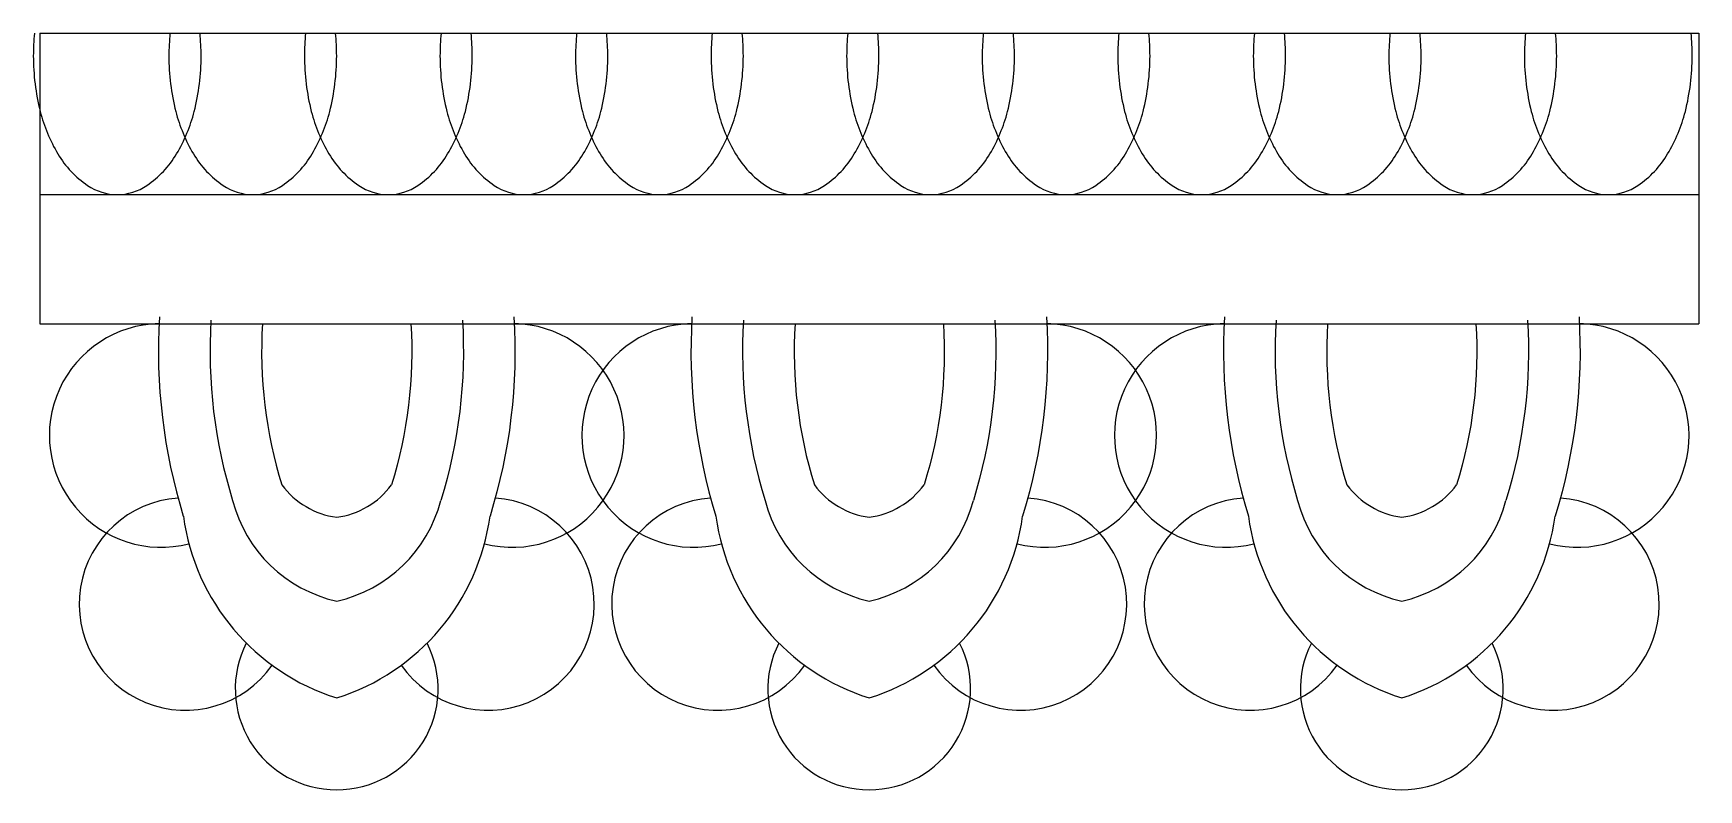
# Model space of a CAD drawing. Header units: metres. Extents: x 357 to 918, y 942 to 1197.
import ezdxf

# ---------------------------------------------------------------- set-up
doc = ezdxf.new("R2010")
doc.units = ezdxf.units.M
for name, color, linetype in [('3', 3, 'Continuous'), ('4', 4, 'Continuous'), ('7', 7, 'Continuous')]:
    doc.layers.add(name, color=color, linetype=linetype)

msp = doc.modelspace()

# ---------------------------------------------------------------- linework, layer by layer
at = {"layer": '3'}
for points in [[(357.18, 1197.05, 0.02), (356.8, 1189.45, 0.06), (359.11, 1170.73, 0.07), (365.08, 1156.4, 0.11), (375.11, 1145.79, 0.15), (385.08, 1142.71, 0.15)], [(385.08, 1142.71, 0.15), (395.06, 1145.79, 0.11), (405.08, 1156.4, 0.07), (411.05, 1170.73, 0.06), (413.36, 1189.45, 0.02), (412.98, 1197.05, 0.07)], [(402.86, 1197.05, 0.02), (402.48, 1189.45, 0.06), (404.79, 1170.73, 0.07), (410.77, 1156.4, 0.11), (420.79, 1145.79, 0.15), (430.76, 1142.71, 0.15)], [(430.76, 1142.71, 0.15), (440.74, 1145.79, 0.11), (450.76, 1156.4, 0.07), (456.73, 1170.73, 0.06), (459.04, 1189.45, 0.02), (458.67, 1197.05, 0.07)], [(448.54, 1197.05, 0.02), (448.17, 1189.45, 0.06), (450.48, 1170.73, 0.07), (456.45, 1156.4, 0.11), (466.47, 1145.79, 0.15), (476.45, 1142.71, 0.15)], [(476.45, 1142.71, 0.15), (486.42, 1145.79, 0.11), (496.44, 1156.4, 0.07), (502.42, 1170.73, 0.06), (504.73, 1189.45, 0.02), (504.35, 1197.05, 0.07)], [(494.23, 1197.05, 0.02), (493.85, 1189.45, 0.06), (496.16, 1170.73, 0.07), (502.13, 1156.4, 0.11), (512.16, 1145.79, 0.15), (522.13, 1142.71, 0.15)], [(522.13, 1142.71, 0.15), (532.1, 1145.79, 0.11), (542.13, 1156.4, 0.07), (548.1, 1170.73, 0.06), (550.41, 1189.45, 0.02), (550.03, 1197.05, 0.07)], [(539.91, 1197.05, 0.02), (539.53, 1189.45, 0.06), (541.84, 1170.73, 0.07), (547.82, 1156.4, 0.11), (557.84, 1145.79, 0.15), (567.81, 1142.71, 0.15)], [(567.81, 1142.71, 0.15), (577.79, 1145.79, 0.11), (587.81, 1156.4, 0.07), (593.78, 1170.73, 0.06), (596.09, 1189.45, 0.02), (595.72, 1197.05, 0.07)], [(585.59, 1197.05, 0.02), (585.22, 1189.45, 0.06), (587.53, 1170.73, 0.07), (593.5, 1156.4, 0.11), (603.52, 1145.79, 0.15), (613.5, 1142.71, 0.15)], [(613.5, 1142.71, 0.15), (623.47, 1145.79, 0.11), (633.49, 1156.4, 0.07), (639.47, 1170.73, 0.06), (641.78, 1189.45, 0.02), (641.4, 1197.05, 0.07)], [(631.28, 1197.05, 0.02), (630.9, 1189.45, 0.06), (633.21, 1170.73, 0.07), (639.18, 1156.4, 0.11), (649.21, 1145.79, 0.15), (659.18, 1142.71, 0.15)], [(659.18, 1142.71, 0.15), (669.15, 1145.79, 0.11), (679.18, 1156.4, 0.07), (685.15, 1170.73, 0.06), (687.46, 1189.45, 0.02), (687.08, 1197.05, 0.07)], [(676.96, 1197.05, 0.02), (676.58, 1189.45, 0.06), (678.89, 1170.73, 0.07), (684.87, 1156.4, 0.11), (694.89, 1145.79, 0.15), (704.86, 1142.71, 0.15)], [(704.86, 1142.71, 0.15), (714.84, 1145.79, 0.11), (724.86, 1156.4, 0.07), (730.83, 1170.73, 0.06), (733.14, 1189.45, 0.02), (732.77, 1197.05, 0.07)], [(722.64, 1197.05, 0.02), (722.27, 1189.45, 0.06), (724.57, 1170.73, 0.07), (730.55, 1156.4, 0.11), (740.57, 1145.79, 0.15), (750.55, 1142.71, 0.15)], [(750.55, 1142.71, 0.15), (760.52, 1145.79, 0.11), (770.54, 1156.4, 0.07), (776.52, 1170.73, 0.06), (778.83, 1189.45, 0.02), (778.45, 1197.05, 0.07)], [(768.33, 1197.05, 0.02), (767.95, 1189.45, 0.06), (770.26, 1170.73, 0.07), (776.23, 1156.4, 0.11), (786.25, 1145.79, 0.15), (796.23, 1142.71, 0.15)], [(796.23, 1142.71, 0.15), (806.2, 1145.79, 0.11), (816.23, 1156.4, 0.07), (822.2, 1170.73, 0.06), (824.51, 1189.45, 0.02), (824.13, 1197.05, 0.07)], [(814.01, 1197.05, 0.02), (813.63, 1189.45, 0.06), (815.94, 1170.73, 0.07), (821.91, 1156.4, 0.11), (831.94, 1145.79, 0.15), (841.91, 1142.71, 0.15)], [(841.91, 1142.71, 0.15), (851.89, 1145.79, 0.11), (861.91, 1156.4, 0.07), (867.88, 1170.73, 0.06), (870.19, 1189.45, 0.02), (869.81, 1197.05, 0.07)], [(859.69, 1197.05, 0.02), (859.31, 1189.45, 0.06), (861.62, 1170.73, 0.07), (867.6, 1156.4, 0.11), (877.62, 1145.79, 0.15), (887.59, 1142.71, 0.15)], [(887.59, 1142.71, 0.15), (897.57, 1145.79, 0.11), (907.59, 1156.4, 0.07), (913.56, 1170.73, 0.06), (915.87, 1189.45, 0.02), (915.5, 1197.05, 0.07)], [(416.66, 1100.39, 0.09), (423.96, 1039.64, 0.09)], [(501.43, 1100.39, -0.09), (494.13, 1039.64, -0.09)], [(596.13, 1100.39, 0.09), (603.43, 1039.64, 0.09)], [(680.89, 1100.39, -0.09), (673.6, 1039.64, -0.09)], [(775.6, 1100.39, 0.09), (782.9, 1039.64, 0.09)], [(860.36, 1100.39, -0.09), (853.07, 1039.64, -0.09)], [(434.03, 1099.23, 0.09), (440.55, 1044.88, 0.09)], [(484.06, 1099.23, -0.09), (477.54, 1044.88, -0.09)], [(613.5, 1099.23, 0.09), (620.02, 1044.88, 0.09)], [(663.53, 1099.23, -0.09), (657, 1044.88, -0.09)], [(792.97, 1099.23, 0.09), (799.49, 1044.88, 0.09)], [(843, 1099.23, -0.09), (836.47, 1044.88, -0.09)]]:
    msp.add_lwpolyline(points, format="xyb", dxfattribs=at)
for centre, radius, start, end in [((462.79, 1061.54), 27.78, 216.85, 262.26), ((455.3, 1061.54), 27.78, 277.74, 323.15), ((642.26, 1061.54), 27.78, 216.85, 262.26), ((634.77, 1061.54), 27.78, 277.74, 323.15), ((821.73, 1061.54), 27.78, 216.85, 262.26), ((814.24, 1061.54), 27.78, 277.74, 323.15), ((469.22, 1051.39), 46.76, 194.55, 257.43), ((448.87, 1051.39), 46.76, 282.57, 345.45), ((648.69, 1051.39), 46.76, 194.55, 257.43), ((628.34, 1051.39), 46.76, 282.57, 345.45), ((828.15, 1051.39), 46.76, 194.55, 257.43), ((807.81, 1051.39), 46.76, 282.57, 345.45)]:
    msp.add_arc(centre, radius, start, end, dxfattribs=at)
at = {"layer": '4'}
for p, q in [((358.98, 1197.05), (918.05, 1197.05)), ((358.98, 1197.05), (358.98, 1099.23)), ((918.05, 1197.05), (918.05, 1099.23)), ((358.98, 1099.23), (918.05, 1099.23))]:
    msp.add_line(p, q, dxfattribs=at)
for points in [[(399.3, 1101.55, 0.09), (407.36, 1034.4, 0.09)], [(518.79, 1101.55, -0.09), (510.73, 1034.4, -0.09)], [(578.77, 1101.55, 0.09), (586.83, 1034.4, 0.09)], [(698.26, 1101.55, -0.09), (690.19, 1034.4, -0.09)], [(758.24, 1101.55, 0.09), (766.3, 1034.4, 0.09)], [(877.73, 1101.55, -0.09), (869.66, 1034.4, -0.09)]]:
    msp.add_lwpolyline(points, format="xyb", dxfattribs=at)
for centre, start, end in [((481.46, 1044.48), 187.75, 252.56), ((436.63, 1044.48), 287.44, 352.25), ((660.93, 1044.48), 187.75, 252.56), ((616.1, 1044.48), 287.44, 352.25), ((840.4, 1044.48), 187.75, 252.56), ((795.57, 1044.48), 287.44, 352.25)]:
    msp.add_arc(centre, 74.78, start, end, dxfattribs=at)
at = {"layer": '7'}
msp.add_line((358.98, 1142.71), (918.05, 1142.71), dxfattribs=at)
for centre, radius, start, end in [((399.88, 1061.57), 37.67, 91.09, 284.39), ((518.21, 1061.57), 37.67, 255.61, 88.91), ((579.35, 1061.57), 37.67, 91.09, 284.39), ((697.68, 1061.57), 37.67, 255.61, 88.91), ((758.82, 1061.57), 37.67, 91.09, 284.39), ((877.15, 1061.57), 37.67, 255.61, 88.91), ((408.06, 1004.77), 35.79, 94, 324.79), ((510.03, 1004.77), 35.79, 215.21, 86), ((587.52, 1004.77), 35.79, 94, 324.79), ((689.5, 1004.77), 35.79, 215.21, 86), ((766.99, 1004.77), 35.79, 94, 324.79), ((868.97, 1004.77), 35.79, 215.21, 86), ((458.83, 976.19), 33.96, 152.99, 270.36), ((459.26, 976.19), 33.96, 269.64, 27.01), ((638.3, 976.19), 33.96, 152.99, 270.36), ((638.73, 976.19), 33.96, 269.64, 27.01), ((817.77, 976.19), 33.96, 152.99, 270.36), ((818.19, 976.19), 33.96, 269.64, 27.01)]:
    msp.add_arc(centre, radius, start, end, dxfattribs=at)

doc.saveas('drawing.dxf')
